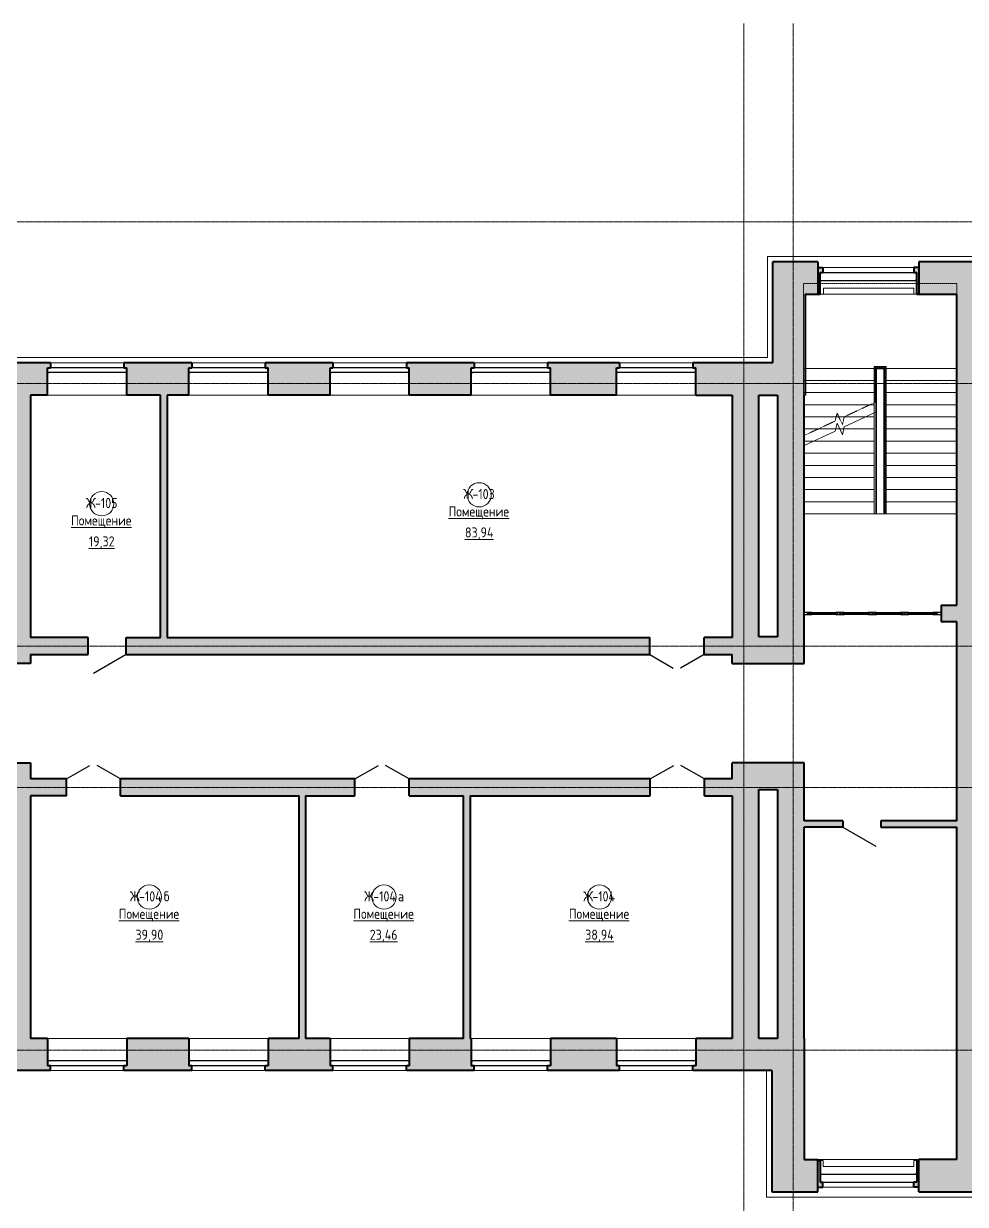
# Model space of a CAD drawing. Header units: millimetres. Extents: x -13853 to 411335, y -23261 to 161252.
# Drawn here: x 336429 to 359739, y 124505 to 153732 of the extents above; entities that cross this region are included whole.
import ezdxf

# ---------------------------------------------------------------- set-up
doc = ezdxf.new("R2010")
doc.units = ezdxf.units.MM
doc.linetypes.add('ADSK_Линия сетки', pattern=[21, 12, -3, 3, -3])
doc.linetypes.add('ADSK_Сверху', pattern=[4.5, 3, -1.5])
for name, color, linetype, lineweight in [('Двери', 7, 'Continuous', 18), ('Каркас_Импост', 7, 'Continuous', 30), ('Лестницы', 7, 'Continuous', 18), ('Марки помещений', 7, 'Continuous', 18), ('Ограждение', 7, 'Continuous', 18), ('Окна', 7, 'Continuous', 18), ('Оси', 7, 'Continuous', 9), ('Остекление', 7, 'Continuous', 30), ('Панель', 7, 'Continuous', 30), ('Перекрытия', 7, 'Continuous', 18), ('Поручни', 7, 'Continuous', 18), ('Стены', 7, 'Continuous', 18), ('Стены разрез', 7, 'Continuous', 40)]:
    doc.layers.add(name, color=color, linetype=linetype, lineweight=lineweight)
doc.styles.add('GOST Common_1', font='GOST Common.ttf', dxfattribs={"width": 0.9, "height": 250})

# ---------------------------------------------------------------- blocks, each defined once
blk = doc.blocks.new('Ограждение - Ограждение-578074-001_Весь этаж')
at = {"layer": 'Ограждение', "linetype": 'ADSK_Сверху'}
for p, q in [((357478, 145248), (357779, 145248)), ((357478, 145198), (357478, 145248)), ((357478, 144344), (357478, 145198)), ((357483, 145243), (357774, 145243)), ((357483, 145198), (357483, 145243)), ((357483, 144347), (357483, 145198)), ((357508, 145218), (357749, 145218)), ((357508, 144358), (357508, 145218)), ((357523, 145203), (357734, 145203)), ((357523, 144365), (357523, 145203)), ((357528, 145198), (357729, 145198)), ((357528, 144368), (357528, 145198)), ((357538, 145188), (357719, 145188)), ((357538, 144368), (357538, 145188)), ((357719, 145188), (357719, 141598)), ((357729, 145198), (357729, 141598)), ((357734, 145203), (357734, 141598)), ((357749, 145218), (357749, 141598)), ((357774, 145243), (357774, 141598)), ((357779, 145248), (357779, 141598)), ((357749, 141598), (357719, 141598)), ((357779, 141598), (357729, 141598)), ((357774, 141598), (357734, 141598))]:
    blk.add_line(p, q, dxfattribs=at)
at = {"layer": 'Поручни'}
for p, q in [((357483, 144097), (357478, 144094)), ((357478, 141598), (357478, 144094)), ((357523, 144115), (357483, 144097)), ((357523, 144115), (357483, 144097)), ((357523, 144115), (357483, 144097)), ((357483, 141598), (357483, 144097)), ((357528, 144118), (357523, 144115)), ((357529, 144118), (357523, 144115)), ((357529, 144118), (357523, 144115)), ((357523, 141598), (357523, 144115)), ((357528, 144115), (357528, 144118)), ((357538, 144118), (357529, 144118)), ((357538, 144118), (357529, 144118)), ((357538, 141598), (357538, 144118)), ((357483, 141598), (357478, 141598)), ((357523, 141598), (357483, 141598)), ((357538, 141598), (357523, 141598))]:
    blk.add_line(p, q, dxfattribs=at)
blk = doc.blocks.new('Ограждение - Ограждение-578101-001_Весь этаж')
at = {"layer": 'Поручни'}
for p, q in [((357478, 145248), (357779, 145248)), ((357478, 145198), (357478, 145248)), ((357478, 144094), (357478, 145198)), ((357483, 145243), (357774, 145243)), ((357483, 145198), (357483, 145243)), ((357483, 144097), (357483, 145198)), ((357508, 145201), (357508, 145218)), ((357523, 145203), (357734, 145203)), ((357523, 144115), (357523, 145203)), ((357538, 145188), (357719, 145188)), ((357538, 144118), (357538, 145188)), ((357719, 145188), (357719, 141598)), ((357734, 145203), (357734, 141598)), ((357774, 145243), (357774, 141598)), ((357779, 145248), (357779, 141598)), ((357734, 141598), (357719, 141598)), ((357774, 141598), (357734, 141598)), ((357779, 141598), (357774, 141598))]:
    blk.add_line(p, q, dxfattribs=at)
blk = doc.blocks.new('ИРНИТУ_Дверь_Однопольная_ДеревяннаяВнутренняя_филенчатая - 900х2080 без верха-1341272-001_Весь этаж')
at = {"layer": 'Панель'}
blk.add_line((-470, -80), (344, -550), dxfattribs=at)
blk = doc.blocks.new('AC_Дверь_Двупольная_ДеревяннаяВнутренняя_филенчатая - 1300х3000 _с верхней филенкой_-1358584-001_Весь этаж')
at = {"layer": 'Панель'}
for p, q in [((-670, -210), (-90, -545)), ((670, -210), (90, -545))]:
    blk.add_line(p, q, dxfattribs=at)
blk = doc.blocks.new('AC_Дверь_Двупольная_ДеревяннаяВнутренняя_филенчатая - 1300х3000 _с верхней филенкой_-1354453-001_Весь этаж')
at = {"layer": 'Панель'}
for p, q in [((-670, 210), (-90, 545)), ((670, 210), (90, 545))]:
    blk.add_line(p, q, dxfattribs=at)
blk = doc.blocks.new('ИРНИТУ_Дверь_Однопольная_ДеревяннаяВнутренняя_филенчатая - 900х2080 без верха-1341253-001_Весь этаж')
at = {"layer": 'Панель'}
blk.add_line((-470, 210), (344, 680), dxfattribs=at)
blk = doc.blocks.new('ИРНИТУ-Окно-ГОСТ23166-99_4_2_Створки - 1920 x 2350-678678-001_Весь этаж')
at = {"layer": 'Каркас_Импост'}
for p, q in [((-1018.1, -160), (941.9, -160)), ((-1018.1, -280), (-1018.1, -160)), ((-1018.1, -160), (-983.1, -160)), ((-1018.1, -280), (941.9, -280)), ((-1018.1, -280), (-983.1, -280)), ((941.9, -160), (906.9, -160)), ((941.9, -280), (906.9, -280)), ((941.9, -280), (941.9, -160))]:
    blk.add_line(p, q, dxfattribs=at)
blk = doc.blocks.new('ИРНИТУ-Окно-ГОСТ23166-99_4_2_Створки - 1920 x 2350-580180-001_Весь этаж')
at = {"layer": 'Каркас_Импост'}
for p, q in [((-1018.1, 280), (941.9, 280)), ((-1018.1, 280), (-1018.1, 160)), ((-1018.1, 280), (-983.1, 280)), ((-1018.1, 160), (941.9, 160)), ((-1018.1, 160), (-983.1, 160)), ((941.9, 280), (906.9, 280)), ((941.9, 160), (906.9, 160)), ((941.9, 280), (941.9, 160))]:
    blk.add_line(p, q, dxfattribs=at)
blk = doc.blocks.new('ИРНИТУ-Окно-ГОСТ23166-99_6_3_Створки - 2350 x 2350-686478-001_Весь этаж')
at = {"layer": 'Каркас_Импост'}
for p, q in [((-1233.1, 210), (1156.9, 210)), ((-1233.1, 210), (-1233.1, 10)), ((-1233.1, 210), (-1198.1, 210)), ((-1233.1, 10), (1156.9, 10)), ((-1233.1, 10), (-1198.1, 10)), ((1156.9, 210), (1121.9, 210)), ((1156.9, 10), (1121.9, 10)), ((1156.9, 210), (1156.9, 10))]:
    blk.add_line(p, q, dxfattribs=at)
blk = doc.blocks.new('ИРНИТУ-Окно-ГОСТ23166-99_6_3_Створки - 2350 x 2350-686480-001_Весь этаж')
at = {"layer": 'Каркас_Импост'}
for p, q in [((-1233.1, -10), (1156.9, -10)), ((-1233.1, -210), (-1233.1, -10)), ((-1233.1, -10), (-1198.1, -10)), ((-1233.1, -210), (1156.9, -210)), ((-1233.1, -210), (-1198.1, -210)), ((1156.9, -10), (1121.9, -10)), ((1156.9, -210), (1121.9, -210)), ((1156.9, -210), (1156.9, -10))]:
    blk.add_line(p, q, dxfattribs=at)
blk = doc.blocks.new('Противодымная перегородка Тип1 - Противодымная перегородка Тип1-1290876-001_Весь этаж')
at = {"layer": 'Каркас_Импост'}
for p, q in [((-1605, 25), (-1705, 25)), ((-1705, 25), (-1705, -25)), ((-1605, 10), (-1605, 25)), ((-1495, 25), (-1595, 25)), ((-1595, 25), (-1595, 10)), ((-1495, 10), (-1495, 25)), ((-805, 25), (-905, 25)), ((-905, 25), (-905, 10)), ((-805, -25), (-805, 25)), ((-695, 25), (-795, 25)), ((-795, 25), (-795, -25)), ((-695, 10), (-695, 25)), ((-5, 25), (-105, 25)), ((-105, 25), (-105, 10)), ((-5, -25), (-5, 25)), ((105, 25), (5, 25)), ((5, 25), (5, -25)), ((105, 10), (105, 25)), ((795, 25), (695, 25)), ((695, 25), (695, 10)), ((795, -25), (795, 25)), ((905, 25), (805, 25)), ((805, 25), (805, -25)), ((905, 10), (905, 25)), ((1595, 25), (1495, 25)), ((1495, 25), (1495, 10)), ((1595, 10), (1595, 25)), ((1705, 25), (1605, 25)), ((1605, 25), (1605, 10)), ((1705, -25), (1705, 25)), ((-1705, -25), (-1605, -25)), ((-1605, -25), (-1605, -10)), ((-1595, -10), (-1595, -25)), ((-1595, -25), (-1495, -25)), ((-1495, -25), (-1495, -10)), ((-905, -10), (-905, -25)), ((-905, -25), (-805, -25)), ((-795, -25), (-695, -25)), ((-695, -25), (-695, -10)), ((-105, -10), (-105, -25)), ((-105, -25), (-5, -25)), ((5, -25), (105, -25)), ((105, -25), (105, -10)), ((695, -10), (695, -25)), ((695, -25), (795, -25)), ((805, -25), (905, -25)), ((905, -25), (905, -10)), ((1495, -10), (1495, -25)), ((1495, -25), (1595, -25)), ((1595, -25), (1595, -10)), ((1605, -10), (1605, -25)), ((1605, -25), (1705, -25))]:
    blk.add_line(p, q, dxfattribs=at)
at = {"layer": 'Каркас_Импост', "lineweight": 18}
for p, q in [((-1495, 25), (-905, 25)), ((-695, 25), (-105, 25)), ((105, 25), (695, 25)), ((905, 25), (1495, 25)), ((-905, -25), (-1495, -25)), ((-105, -25), (-695, -25)), ((695, -25), (105, -25)), ((1495, -25), (905, -25))]:
    blk.add_line(p, q, dxfattribs=at)
at = {"layer": 'Остекление', "lineweight": 18}
for p, q in [((-1605, 10), (-852.5, 10)), ((-1605, 10), (-1605, -10)), ((-852.5, -10), (-852.5, 10)), ((-752.5, 10), (-50, 10)), ((-752.5, 10), (-752.5, -10)), ((-50, -10), (-50, 10)), ((50, 10), (752.5, 10)), ((50, 10), (50, -10)), ((752.5, -10), (752.5, 10)), ((852.5, 10), (1605, 10)), ((852.5, 10), (852.5, -10)), ((1605, -10), (1605, 10)), ((-852.5, -10), (-1605, -10)), ((-50, -10), (-752.5, -10)), ((752.5, -10), (50, -10)), ((1605, -10), (852.5, -10))]:
    blk.add_line(p, q, dxfattribs=at)
blk = doc.blocks.new('ADSK_Марка_Помещение - Номер Имя Площадь Площадь проемов-115235-001_Весь этаж')
at = {"layer": 'Марки помещений'}
blk.add_circle((0, 0), 3, dxfattribs=at)

msp = doc.modelspace()

# ---------------------------------------------------------------- hatches: boundary and pattern name
at = {"layer": 'Стены'}
h = msp.add_hatch(color=256, dxfattribs=at)
h.paths.add_polyline_path([(354969, 147035), (356089, 147035), (356089, 147835), (354969, 147835), (354969, 147580)], flags=0)
h.paths.add_polyline_path([(359529, 147035), (360589, 147035), (360589, 147835), (358589, 147835), (358589, 147035), (359091, 147035)], flags=0)
h.paths.add_polyline_path([(363089, 147035), (364789, 147035), (364789, 147835), (363089, 147835), (363089, 147580)], flags=0)
h.paths.add_polyline_path([(367289, 147035), (369289, 147035), (369289, 147835), (367289, 147835), (367289, 147580)], flags=0)
h.paths.add_polyline_path([(372689, 147035), (372689, 147835), (371789, 147835), (371789, 147035)], flags=0)
h = msp.add_hatch(color=256, dxfattribs=at)
h.paths.add_polyline_path([(356089, 147035), (356144, 147035), (356144, 147575), (356214, 147575), (356214, 147695), (356089, 147695), (356089, 147580)], flags=0)
h.paths.add_polyline_path([(358534, 147035), (358589, 147035), (358589, 147695), (358464, 147695), (358464, 147575), (358534, 147575)], flags=0)
for points in [[(355089, 144535), (355769, 144535), (355769, 147035), (354969, 147035), (354969, 144535)], [(359949, 125615), (359949, 147035), (359529, 147035), (359529, 125615)], [(336599, 137895), (336599, 144535), (335919, 144535), (335919, 137895)], [(339979, 138535), (339979, 144535), (339819, 144535), (339819, 138535)], [(354629, 138555), (354629, 144535), (353969, 144535), (353969, 138555)], [(355749, 138555), (355749, 144535), (355089, 144535), (355089, 138555)], [(359529, 138921), (359529, 139341), (359139, 139341), (359139, 138921)], [(355749, 137895), (355749, 138555), (353969, 138555), (353969, 137895)], [(336599, 128615), (336599, 135435), (335919, 135435), (335919, 128615)], [(355749, 134775), (355749, 135435), (353969, 135435), (353969, 134775), (355089, 134775)], [(353969, 128615), (354629, 128615), (354629, 134775), (353969, 134775), (353969, 128930)], [(355089, 128615), (355749, 128615), (355749, 134775), (355089, 134775), (355089, 128930)], [(343409, 128615), (343409, 134615), (343249, 134615), (343249, 128615)], [(347479, 128615), (347479, 134615), (347319, 134615), (347319, 128615)], [(354949, 124815), (355749, 124815), (355749, 128615), (354949, 128615), (354949, 125821)]]:
    msp.add_hatch(color=256, dxfattribs=at).paths.add_polyline_path(points, flags=0)
h = msp.add_hatch(color=256, dxfattribs=at)
h.paths.add_polyline_path([(273869, 144535), (275309, 144535), (275309, 145215), (275379, 145215), (275379, 145335), (273509, 145335), (273509, 144535)], flags=0)
h.paths.add_polyline_path([(278879, 144535), (278879, 145215), (278949, 145215), (278949, 145335), (277199, 145335), (277199, 145215), (277269, 145215), (277269, 144535)], flags=0)
h.paths.add_polyline_path([(280839, 144535), (282449, 144535), (282449, 145215), (282519, 145215), (282519, 145335), (280769, 145335), (280769, 145215), (280839, 145215)], flags=0)
h.paths.add_polyline_path([(287979, 144535), (289589, 144535), (289589, 145215), (289659, 145215), (289659, 145335), (287909, 145335), (287909, 145215), (287979, 145215)], flags=0)
h.paths.add_polyline_path([(285104, 144535), (286019, 144535), (286019, 145215), (286089, 145215), (286089, 145335), (284339, 145335), (284339, 145215), (284409, 145215), (284409, 144535), (284944, 144535)], flags=0)
h.paths.add_polyline_path([(293385, 144535), (293385, 145215), (293455, 145215), (293455, 145335), (291479, 145335), (291479, 145215), (291549, 145215), (291549, 144535), (292579, 144535)], flags=0)
h.paths.add_polyline_path([(295345, 144535), (296947, 144535), (296947, 145215), (297017, 145215), (297017, 145335), (295275, 145335), (295275, 145215), (295345, 145215)], flags=0)
h.paths.add_polyline_path([(298907, 144535), (300552, 144535), (300552, 145215), (300622, 145215), (300622, 145335), (298837, 145335), (298837, 145215), (298907, 145215)], flags=0)
h.paths.add_polyline_path([(302512, 144535), (304357, 144535), (304357, 145215), (304427, 145215), (304427, 145335), (302442, 145335), (302442, 145215), (302512, 145215)], flags=0)
h.paths.add_polyline_path([(309612, 144535), (312457, 144535), (312457, 145215), (312527, 145215), (312527, 145335), (309542, 145335), (309542, 145215), (309612, 145215)], flags=0)
h.paths.add_polyline_path([(307652, 144535), (307652, 145215), (307722, 145215), (307722, 145335), (306247, 145335), (306247, 145215), (306317, 145215), (306317, 144535), (306593, 144535)], flags=0)
h.paths.add_polyline_path([(316749, 144535), (319347, 144535), (319347, 145215), (319417, 145215), (319417, 145335), (316267, 145335), (316267, 145215), (316337, 145215), (316337, 144535)], flags=0)
h.paths.add_polyline_path([(321307, 144535), (322843, 144535), (322843, 145215), (322913, 145215), (322913, 145335), (321237, 145335), (321237, 145215), (321307, 145215)], flags=0)
h.paths.add_polyline_path([(326438, 144535), (326438, 145215), (326508, 145215), (326508, 145335), (324733, 145335), (324733, 145215), (324803, 145215), (324803, 144535)], flags=0)
h.paths.add_polyline_path([(328398, 144535), (329833, 144535), (329833, 145215), (329903, 145215), (329903, 145335), (328328, 145335), (328328, 145215), (328398, 145215)], flags=0)
h.paths.add_polyline_path([(331793, 144535), (333328, 144535), (333328, 145215), (333398, 145215), (333398, 145335), (331723, 145335), (331723, 145215), (331793, 145215)], flags=0)
h.paths.add_polyline_path([(339819, 144535), (340519, 144535), (340519, 145215), (340589, 145215), (340589, 145335), (338913, 145335), (338913, 145215), (338983, 145215), (338983, 144535)], flags=0)
h.paths.add_polyline_path([(335883, 144535), (337023, 144535), (337023, 145215), (337093, 145215), (337093, 145335), (335218, 145335), (335218, 145215), (335288, 145215), (335288, 144535)], flags=0)
h.paths.add_polyline_path([(344014, 144535), (344014, 145215), (344084, 145215), (344084, 145335), (342409, 145335), (342409, 145215), (342479, 145215), (342479, 144535)], flags=0)
h.paths.add_polyline_path([(345974, 144535), (347509, 144535), (347509, 145215), (347579, 145215), (347579, 145335), (345904, 145335), (345904, 145215), (345974, 145215)], flags=0)
h.paths.add_polyline_path([(351104, 144535), (351104, 145215), (351174, 145215), (351174, 145335), (349399, 145335), (349399, 145215), (349469, 145215), (349469, 144535), (350652, 144535)], flags=0)
h.paths.add_polyline_path([(354969, 144535), (354969, 145335), (352994, 145335), (352994, 145215), (353064, 145215), (353064, 144535), (354871, 144535)], flags=0)
h = msp.add_hatch(color=256, dxfattribs=at)
h.paths.add_polyline_path([(340103, 138115), (351929, 138115), (351929, 138535), (338969, 138535), (338969, 138115)], flags=0)
h.paths.add_polyline_path([(336599, 138115), (338029, 138115), (338029, 138535), (336599, 138535)], flags=0)
h.paths.add_polyline_path([(353969, 138115), (353969, 138535), (353269, 138535), (353269, 138115)], flags=0)
h = msp.add_hatch(color=256, dxfattribs=at)
h.paths.add_polyline_path([(337489, 134615), (337489, 135035), (336599, 135035), (336599, 134615)], flags=0)
h.paths.add_polyline_path([(338829, 134615), (344629, 134615), (344629, 135035), (338829, 135035)], flags=0)
h.paths.add_polyline_path([(347479, 134615), (351939, 134615), (351939, 135035), (345969, 135035), (345969, 134615), (347319, 134615)], flags=0)
h.paths.add_polyline_path([(353969, 134615), (353969, 135035), (353279, 135035), (353279, 134615)], flags=0)
h = msp.add_hatch(color=256, dxfattribs=at)
h.paths.add_polyline_path([(356709, 133840), (356709, 134000), (355749, 134000), (355749, 133840)], flags=0)
h.paths.add_polyline_path([(357649, 133840), (359529, 133840), (359529, 134000), (357649, 134000)], flags=0)
h = msp.add_hatch(color=256, dxfattribs=at)
h.paths.add_polyline_path([(273619, 127815), (275839, 127815), (275839, 127935), (275769, 127935), (275769, 128615), (273619, 128615)], flags=0)
h.paths.add_polyline_path([(276739, 127815), (277334, 127815), (277334, 127935), (277264, 127935), (277264, 128615), (276809, 128615), (276809, 127935), (276739, 127935)], flags=0)
h.paths.add_polyline_path([(278234, 127815), (281729, 127815), (281729, 127935), (281659, 127935), (281659, 128615), (278304, 128615), (278304, 127935), (278234, 127935)], flags=0)
h.paths.add_polyline_path([(283267, 127815), (283267, 127935), (283197, 127935), (283197, 128615), (282699, 128615), (282699, 127935), (282629, 127935), (282629, 127815)], flags=0)
h.paths.add_polyline_path([(284167, 127815), (286089, 127815), (286089, 127935), (286019, 127935), (286019, 128615), (284237, 128615), (284237, 127935), (284167, 127935)], flags=0)
h.paths.add_polyline_path([(287909, 127815), (289659, 127815), (289659, 127935), (289589, 127935), (289589, 128615), (287979, 128615), (287979, 127935), (287909, 127935)], flags=0)
h.paths.add_polyline_path([(293455, 127815), (293455, 127935), (293385, 127935), (293385, 128615), (291549, 128615), (291549, 127935), (291479, 127935), (291479, 127815)], flags=0)
h.paths.add_polyline_path([(295275, 127815), (297017, 127815), (297017, 127935), (296947, 127935), (296947, 128615), (295345, 128615), (295345, 127935), (295275, 127935)], flags=0)
h.paths.add_polyline_path([(298837, 127815), (300622, 127815), (300622, 127935), (300552, 127935), (300552, 128615), (298907, 128615), (298907, 127935), (298837, 127935)], flags=0)
h.paths.add_polyline_path([(306247, 127815), (307722, 127815), (307722, 127935), (307652, 127935), (307652, 128615), (306317, 128615), (306317, 127935), (306247, 127935)], flags=0)
h.paths.add_polyline_path([(302442, 127815), (304427, 127815), (304427, 127935), (304357, 127935), (304357, 128615), (302512, 128615), (302512, 127935), (302442, 127935)], flags=0)
h.paths.add_polyline_path([(311168, 127815), (311168, 127935), (311098, 127935), (311098, 128615), (309612, 128615), (309612, 127935), (309542, 127935), (309542, 127815)], flags=0)
h.paths.add_polyline_path([(313038, 127815), (314097, 127815), (314097, 128615), (313038, 128615)], flags=0)
h.paths.add_polyline_path([(315967, 127815), (319417, 127815), (319417, 127935), (319347, 127935), (319347, 128615), (316037, 128615), (316037, 127935), (315967, 127935)], flags=0)
h.paths.add_polyline_path([(322913, 127815), (322913, 127935), (322843, 127935), (322843, 128615), (321307, 128615), (321307, 127935), (321237, 127935), (321237, 127815)], flags=0)
h.paths.add_polyline_path([(328328, 127815), (329903, 127815), (329903, 127935), (329833, 127935), (329833, 128615), (328398, 128615), (328398, 127935), (328328, 127935)], flags=0)
h.paths.add_polyline_path([(324733, 127815), (326508, 127815), (326508, 127935), (326438, 127935), (326438, 128615), (324803, 128615), (324803, 127935), (324733, 127935)], flags=0)
h.paths.add_polyline_path([(333398, 127815), (333398, 127935), (333328, 127935), (333328, 128615), (331793, 128615), (331793, 127935), (331723, 127935), (331723, 127815)], flags=0)
h.paths.add_polyline_path([(337093, 127815), (337093, 127935), (337023, 127935), (337023, 128615), (335288, 128615), (335288, 127935), (335218, 127935), (335218, 127815)], flags=0)
h.paths.add_polyline_path([(338913, 127815), (340589, 127815), (340589, 127935), (340519, 127935), (340519, 128615), (338983, 128615), (338983, 127935), (338913, 127935)], flags=0)
h.paths.add_polyline_path([(344084, 127815), (344084, 127935), (344014, 127935), (344014, 128615), (342479, 128615), (342479, 127935), (342409, 127935), (342409, 127815)], flags=0)
h.paths.add_polyline_path([(345904, 127815), (347579, 127815), (347579, 127935), (347509, 127935), (347509, 128615), (345974, 128615), (345974, 127935), (345904, 127935)], flags=0)
h.paths.add_polyline_path([(351174, 127815), (351174, 127935), (351104, 127935), (351104, 128615), (349469, 128615), (349469, 127935), (349399, 127935), (349399, 127815)], flags=0)
h.paths.add_polyline_path([(352994, 127815), (354949, 127815), (354949, 128615), (353064, 128615), (353064, 127935), (352994, 127935)], flags=0)
h = msp.add_hatch(color=256, dxfattribs=at)
h.paths.add_polyline_path([(355749, 124815), (356089, 124815), (356089, 125615), (355749, 125615)], flags=0)
h.paths.add_polyline_path([(358589, 124815), (360589, 124815), (360589, 125615), (358589, 125615)], flags=0)
h.paths.add_polyline_path([(363089, 124815), (364789, 124815), (364789, 125615), (363089, 125615)], flags=0)
h.paths.add_polyline_path([(369289, 124815), (369289, 125615), (367289, 125615), (367289, 124815)], flags=0)
h.paths.add_polyline_path([(371789, 124815), (373489, 124815), (373489, 125615), (371789, 125615)], flags=0)
h = msp.add_hatch(color=256, dxfattribs=at)
h.paths.add_polyline_path([(358464, 124935), (358589, 124935), (358589, 125595), (358534, 125595), (358534, 125055), (358464, 125055)], flags=0)
h.paths.add_polyline_path([(356089, 124935), (356214, 124935), (356214, 125055), (356144, 125055), (356144, 125595), (356089, 125595)], flags=0)

# ---------------------------------------------------------------- linework, layer by layer
at = {"layer": 'Лестницы', "linetype": 'ADSK_Сверху'}
for p, q in [((355729, 147301), (355729, 145198)), ((359529, 147301), (355729, 147301)), ((359529, 145198), (359529, 147301)), ((355729, 145198), (357529, 145198)), ((355729, 143761), (355729, 145198)), ((355729, 145198), (357529, 145198)), ((355769, 145198), (357478, 145198)), ((357529, 145198), (357729, 145198)), ((357529, 144368), (357529, 145198)), ((359529, 145198), (357729, 145198)), ((357729, 145198), (357729, 141598)), ((359529, 145198), (357729, 145198)), ((359529, 145198), (357779, 145198)), ((359529, 145198), (359529, 141598)), ((355729, 144898), (357529, 144898)), ((355729, 144898), (357529, 144898)), ((355769, 144898), (357478, 144898)), ((359529, 144898), (357729, 144898)), ((359529, 144898), (357729, 144898)), ((359529, 144898), (357779, 144898)), ((355729, 144598), (357529, 144598)), ((355729, 144598), (357529, 144598)), ((355769, 144598), (357478, 144598)), ((359529, 144598), (357729, 144598)), ((359529, 144598), (357729, 144598)), ((359529, 144598), (357779, 144598)), ((355729, 144298), (357379, 144298)), ((355729, 144298), (357379, 144298)), ((355749, 144298), (357478, 144298)), ((356563, 144090), (356515, 143895)), ((356695, 143806), (356563, 144090)), ((357529, 144368), (356742, 144001)), ((359529, 144298), (357729, 144298)), ((359529, 144298), (357729, 144298)), ((359529, 144298), (357779, 144298)), ((355729, 143998), (356540, 143998)), ((355729, 143998), (356540, 143998)), ((356515, 143895), (355729, 143528)), ((355749, 143998), (357272, 143998)), ((356605, 143998), (356741, 143998)), ((356605, 143998), (356741, 143998)), ((356742, 144001), (356695, 143806)), ((357272, 143998), (357478, 143998)), ((359529, 143998), (357729, 143998)), ((359529, 143998), (357729, 143998)), ((359529, 143998), (357779, 143998)), ((355749, 143698), (356092, 143698)), ((355749, 143698), (356092, 143698)), ((355749, 143698), (356528, 143698)), ((356528, 143698), (356629, 143698)), ((356629, 143698), (356729, 143698)), ((356729, 143698), (357478, 143698)), ((359529, 143698), (357729, 143698)), ((359529, 143698), (357729, 143698)), ((359529, 143698), (357779, 143698)), ((355749, 143398), (355985, 143398)), ((355985, 143398), (357478, 143398)), ((359529, 143398), (357729, 143398)), ((359529, 143398), (357729, 143398)), ((359529, 143398), (357779, 143398)), ((355749, 143098), (357478, 143098)), ((359529, 143098), (357729, 143098)), ((359529, 143098), (357729, 143098)), ((359529, 143098), (357779, 143098)), ((355749, 142798), (357478, 142798)), ((359529, 142798), (357729, 142798)), ((359529, 142798), (357729, 142798)), ((359529, 142798), (357779, 142798)), ((355749, 142498), (357478, 142498)), ((359529, 142498), (357729, 142498)), ((359529, 142498), (357729, 142498)), ((359529, 142498), (357779, 142498)), ((355749, 142198), (357478, 142198)), ((359529, 142198), (357729, 142198)), ((359529, 142198), (357729, 142198)), ((359529, 142198), (357779, 142198)), ((355749, 141898), (357478, 141898)), ((359529, 141898), (357729, 141898)), ((359529, 141898), (357729, 141898)), ((359529, 141898), (357779, 141898)), ((355749, 141598), (357478, 141598)), ((359529, 141598), (357729, 141598))]:
    msp.add_line(p, q, dxfattribs=at)
at = {"layer": 'Лестницы'}
for p, q in [((355769, 145198), (357478, 145198)), ((359529, 145198), (357779, 145198)), ((355769, 144898), (357478, 144898)), ((359529, 144898), (357779, 144898)), ((355769, 144598), (357478, 144598)), ((359529, 144598), (357779, 144598)), ((355749, 144298), (357478, 144298)), ((357483, 144097), (356742, 143751)), ((357529, 144118), (357523, 144115)), ((357529, 144115), (357529, 144118)), ((359529, 144298), (357779, 144298)), ((355749, 143998), (357272, 143998)), ((356563, 143840), (356515, 143645)), ((356695, 143556), (356563, 143840)), ((357272, 143998), (357478, 143998)), ((359529, 143998), (357779, 143998)), ((356515, 143645), (355729, 143278)), ((355749, 143698), (356528, 143698)), ((356528, 143698), (356629, 143698)), ((356629, 143698), (356729, 143698)), ((356742, 143751), (356695, 143556)), ((356729, 143698), (357478, 143698)), ((359529, 143698), (357779, 143698)), ((355749, 143398), (355985, 143398)), ((355985, 143398), (357478, 143398)), ((359529, 143398), (357779, 143398)), ((355749, 143098), (357478, 143098)), ((359529, 143098), (357779, 143098)), ((355749, 142798), (357478, 142798)), ((359529, 142798), (357779, 142798)), ((355749, 142498), (357478, 142498)), ((359529, 142498), (357779, 142498)), ((355749, 142198), (357478, 142198)), ((359529, 142198), (357779, 142198)), ((355749, 141898), (357478, 141898)), ((359529, 141898), (357779, 141898)), ((355749, 141598), (357478, 141598)), ((359529, 141598), (357779, 141598))]:
    msp.add_line(p, q, dxfattribs=at)
at = {"layer": 'Оси', "linetype": 'ADSK_Линия сетки'}
for p, q in [((354259, 153732), (354259, -22443)), ((355479, 153732), (355479, -22443)), ((-13035, 148825), (410517, 148825)), ((-13035, 144825), (410517, 144825)), ((-13035, 138325), (410517, 138325)), ((-13035, 134825), (410517, 134825)), ((-13035, 128325), (410517, 128325))]:
    msp.add_line(p, q, dxfattribs=at)
at = {"layer": 'Перекрытия'}
for p, q in [((357719, 141598), (357538, 141598)), ((359529, 141598), (357779, 141598))]:
    msp.add_line(p, q, dxfattribs=at)
at = {"layer": 'Стены'}
for p, q in [((354839, 147965), (373619, 147965)), ((354839, 145465), (354839, 147965)), ((356214, 147695), (358464, 147695)), ((358534, 147035), (356144, 147035)), ((356224, 147035), (356224, 147185)), ((356224, 147185), (358464, 147185)), ((358464, 147185), (358464, 147035)), ((273639, 145465), (354839, 145465)), ((337093, 145335), (338913, 145335)), ((340589, 145335), (342409, 145335)), ((344084, 145335), (345904, 145335)), ((347579, 145335), (349399, 145335)), ((351174, 145335), (352994, 145335)), ((338983, 144535), (337023, 144535)), ((342479, 144535), (340519, 144535)), ((345974, 144535), (344014, 144535)), ((349469, 144535), (347509, 144535)), ((353064, 144535), (351104, 144535)), ((337023, 128615), (338983, 128615)), ((340519, 128615), (342479, 128615)), ((344014, 128615), (345974, 128615)), ((347509, 128615), (349469, 128615)), ((351104, 128615), (353064, 128615)), ((338913, 127815), (337093, 127815)), ((342409, 127815), (340589, 127815)), ((345904, 127815), (344084, 127815)), ((349399, 127815), (347579, 127815)), ((352994, 127815), (351174, 127815)), ((354819, 124685), (354819, 127815)), ((356089, 125615), (358589, 125615)), ((356144, 125595), (356219, 125595)), ((356219, 125445), (356219, 125595)), ((358459, 125445), (356219, 125445)), ((358459, 125595), (358534, 125595)), ((358459, 125595), (358459, 125445)), ((358464, 124935), (356214, 124935)), ((373619, 124685), (354819, 124685))]:
    msp.add_line(p, q, dxfattribs=at)
at = {"layer": 'Стены разрез'}
for p, q in [((356089, 147835), (354969, 147835)), ((354969, 145335), (354969, 147835)), ((356089, 147835), (356089, 147035)), ((356089, 147695), (356214, 147695)), ((356214, 147695), (356214, 147575)), ((358589, 147695), (358464, 147695)), ((358464, 147695), (358464, 147575)), ((360589, 147835), (358589, 147835)), ((358589, 147835), (358589, 147035)), ((356144, 147575), (356214, 147575)), ((356144, 147035), (356144, 147575)), ((358464, 147575), (358534, 147575)), ((358534, 147035), (358534, 147575)), ((355769, 147035), (356144, 147035)), ((355769, 147035), (355769, 144535)), ((358534, 147035), (359529, 147035)), ((359529, 139341), (359529, 147035)), ((337093, 145335), (335218, 145335)), ((337093, 145335), (337093, 145215)), ((340589, 145335), (338913, 145335)), ((338913, 145335), (338913, 145215)), ((340589, 145335), (340589, 145215)), ((344084, 145335), (342409, 145335)), ((342409, 145335), (342409, 145215)), ((344084, 145335), (344084, 145215)), ((347579, 145335), (345904, 145335)), ((345904, 145335), (345904, 145215)), ((347579, 145335), (347579, 145215)), ((351174, 145335), (349399, 145335)), ((349399, 145335), (349399, 145215)), ((351174, 145335), (351174, 145215)), ((354969, 145335), (352994, 145335)), ((352994, 145335), (352994, 145215)), ((337023, 145215), (337093, 145215)), ((337023, 144535), (337023, 145215)), ((338913, 145215), (338983, 145215)), ((338983, 144535), (338983, 145215)), ((340519, 145215), (340589, 145215)), ((340519, 144535), (340519, 145215)), ((342409, 145215), (342479, 145215)), ((342479, 144535), (342479, 145215)), ((344014, 145215), (344084, 145215)), ((344014, 144535), (344014, 145215)), ((345904, 145215), (345974, 145215)), ((345974, 144535), (345974, 145215)), ((347509, 145215), (347579, 145215)), ((347509, 144535), (347509, 145215)), ((349399, 145215), (349469, 145215)), ((349469, 144535), (349469, 145215)), ((351104, 145215), (351174, 145215)), ((351104, 144535), (351104, 145215)), ((352994, 145215), (353064, 145215)), ((353064, 144535), (353064, 145215)), ((337023, 144535), (336599, 144535)), ((336599, 144535), (336599, 138535)), ((339819, 144535), (338983, 144535)), ((339819, 138535), (339819, 144535)), ((340519, 144535), (339979, 144535)), ((339979, 144535), (339979, 138535)), ((344014, 144535), (342479, 144535)), ((347509, 144535), (345974, 144535)), ((351104, 144535), (349469, 144535)), ((353064, 144535), (353969, 144535)), ((353969, 144535), (353969, 138535)), ((354629, 138555), (354629, 144535)), ((354629, 144535), (355089, 144535)), ((355089, 144535), (355089, 138555)), ((355749, 137895), (355749, 144535)), ((355749, 144535), (355769, 144535)), ((359139, 139341), (359529, 139341)), ((359139, 139341), (359139, 138921)), ((359529, 138921), (359139, 138921)), ((359529, 134000), (359529, 138921)), ((338029, 138535), (336599, 138535)), ((338029, 138115), (338029, 138535)), ((338969, 138535), (339819, 138535)), ((338969, 138115), (338969, 138535)), ((339979, 138535), (351929, 138535)), ((351929, 138115), (351929, 138535)), ((353969, 138535), (353269, 138535)), ((353269, 138115), (353269, 138535)), ((355089, 138555), (354629, 138555)), ((336599, 138115), (336599, 137895)), ((336599, 138115), (338029, 138115)), ((338969, 138115), (351929, 138115)), ((353269, 138115), (353969, 138115)), ((353969, 137895), (353969, 138115)), ((336599, 137895), (335919, 137895)), ((353969, 137895), (355749, 137895)), ((335919, 135435), (336599, 135435)), ((336599, 135435), (336599, 135035)), ((355749, 135435), (353969, 135435)), ((353969, 135035), (353969, 135435)), ((355749, 134000), (355749, 135435)), ((337489, 135035), (336599, 135035)), ((337489, 134615), (337489, 135035)), ((344629, 135035), (338829, 135035)), ((338829, 134615), (338829, 135035)), ((344629, 134615), (344629, 135035)), ((351939, 135035), (345969, 135035)), ((345969, 134615), (345969, 135035)), ((351939, 134615), (351939, 135035)), ((353969, 135035), (353279, 135035)), ((353279, 134615), (353279, 135035)), ((354629, 128615), (354629, 134775)), ((354629, 134775), (355089, 134775)), ((355089, 134775), (355089, 128615)), ((336599, 134615), (336599, 128615)), ((337489, 134615), (336599, 134615)), ((338829, 134615), (343249, 134615)), ((343249, 128615), (343249, 134615)), ((343409, 134615), (344629, 134615)), ((343409, 134615), (343409, 128615)), ((345969, 134615), (347319, 134615)), ((347319, 128615), (347319, 134615)), ((347479, 134615), (351939, 134615)), ((347479, 134615), (347479, 128615)), ((353279, 134615), (353969, 134615)), ((353969, 134615), (353969, 128615)), ((356709, 134000), (355749, 134000)), ((356709, 134000), (356709, 133840)), ((359529, 134000), (357649, 134000)), ((357649, 134000), (357649, 133840)), ((355749, 128615), (355749, 133840)), ((356709, 133840), (355749, 133840)), ((357649, 133840), (359529, 133840)), ((359529, 125615), (359529, 133840)), ((337023, 128615), (336599, 128615)), ((337023, 128615), (337023, 127935)), ((340519, 128615), (338983, 128615)), ((338983, 128615), (338983, 127935)), ((340519, 128615), (340519, 127935)), ((343249, 128615), (342479, 128615)), ((342479, 128615), (342479, 127935)), ((344014, 128615), (343409, 128615)), ((344014, 128615), (344014, 127935)), ((347319, 128615), (345974, 128615)), ((345974, 128615), (345974, 127935)), ((347509, 128615), (347479, 128615)), ((347509, 128615), (347509, 127935)), ((351104, 128615), (349469, 128615)), ((349469, 128615), (349469, 127935)), ((351104, 128615), (351104, 127935)), ((353969, 128615), (353064, 128615)), ((353064, 128615), (353064, 127935)), ((355089, 128615), (354629, 128615)), ((355749, 128615), (355749, 125615)), ((337093, 127815), (335218, 127815)), ((337093, 127935), (337023, 127935)), ((337093, 127815), (337093, 127935)), ((338983, 127935), (338913, 127935)), ((338913, 127815), (338913, 127935)), ((340589, 127815), (338913, 127815)), ((340589, 127935), (340519, 127935)), ((340589, 127815), (340589, 127935)), ((342479, 127935), (342409, 127935)), ((342409, 127815), (342409, 127935)), ((344084, 127815), (342409, 127815)), ((344084, 127935), (344014, 127935)), ((344084, 127815), (344084, 127935)), ((345974, 127935), (345904, 127935)), ((345904, 127815), (345904, 127935)), ((347579, 127815), (345904, 127815)), ((347579, 127935), (347509, 127935)), ((347579, 127815), (347579, 127935)), ((349469, 127935), (349399, 127935)), ((349399, 127815), (349399, 127935)), ((351174, 127815), (349399, 127815)), ((351174, 127935), (351104, 127935)), ((351174, 127815), (351174, 127935)), ((353064, 127935), (352994, 127935)), ((352994, 127815), (352994, 127935)), ((354949, 127815), (352994, 127815)), ((354949, 127815), (354949, 124815)), ((355749, 125615), (356089, 125615)), ((356089, 124815), (356089, 125615)), ((356089, 125595), (356144, 125595)), ((356144, 125595), (356144, 125055)), ((358589, 125595), (358534, 125595)), ((358534, 125595), (358534, 125055)), ((359529, 125615), (358589, 125615)), ((358589, 124815), (358589, 125615)), ((354949, 124815), (356089, 124815)), ((356089, 124935), (356214, 124935)), ((356144, 125055), (356214, 125055)), ((356214, 124935), (356214, 125055)), ((358534, 125055), (358464, 125055)), ((358464, 124935), (358464, 125055)), ((358589, 124935), (358464, 124935)), ((358589, 124815), (360589, 124815))]:
    msp.add_line(p, q, dxfattribs=at)

# ---------------------------------------------------------------- block references
at = {"layer": 'Двери', "rotation": 180}
for name, p in [('Противодымная перегородка Тип1 - Противодымная перегородка Тип1-1290876-001_Весь этаж', (357434, 139131)), ('ИРНИТУ_Дверь_Однопольная_ДеревяннаяВнутренняя_филенчатая - 900х2080 без верха-1341253-001_Весь этаж', (338499, 138325)), ('AC_Дверь_Двупольная_ДеревяннаяВнутренняя_филенчатая - 1300х3000 _с верхней филенкой_-1358584-001_Весь этаж', (352609, 134825))]:
    msp.add_blockref(name, p, dxfattribs=at)
at = {"layer": 'Двери'}
for name, p in [('AC_Дверь_Двупольная_ДеревяннаяВнутренняя_филенчатая - 1300х3000 _с верхней филенкой_-1358584-001_Весь этаж', (352599, 138325)), ('AC_Дверь_Двупольная_ДеревяннаяВнутренняя_филенчатая - 1300х3000 _с верхней филенкой_-1354453-001_Весь этаж', (338159, 134825)), ('AC_Дверь_Двупольная_ДеревяннаяВнутренняя_филенчатая - 1300х3000 _с верхней филенкой_-1354453-001_Весь этаж', (345299, 134825)), ('ИРНИТУ_Дверь_Однопольная_ДеревяннаяВнутренняя_филенчатая - 900х2080 без верха-1341272-001_Весь этаж', (357179, 133920))]:
    msp.add_blockref(name, p, dxfattribs=at)
at = {"layer": 'Марки помещений', "xscale": 99.99999999999993, "yscale": 99.99999999999993, "zscale": 99.99999999999993}
for p in [(347705, 142069), (338363, 141847), (339541, 132111), (345348, 132111), (350682, 132111)]:
    msp.add_blockref('ADSK_Марка_Помещение - Номер Имя Площадь Площадь проемов-115235-001_Весь этаж', p, dxfattribs=at)
at = {"layer": 'Ограждение'}
for name in ['Ограждение - Ограждение-578074-001_Весь этаж', 'Ограждение - Ограждение-578101-001_Весь этаж']:
    msp.add_blockref(name, (0, 0), dxfattribs=at)
at = {"layer": 'Окна'}
for name, p in [('ИРНИТУ-Окно-ГОСТ23166-99_6_3_Створки - 2350 x 2350-686478-001_Весь этаж', (357377, 147365)), ('ИРНИТУ-Окно-ГОСТ23166-99_6_3_Створки - 2350 x 2350-686480-001_Весь этаж', (357377, 125265))]:
    msp.add_blockref(name, p, dxfattribs=at)
at = {"layer": 'Окна', "rotation": 180}
for name, p in [('ИРНИТУ-Окно-ГОСТ23166-99_4_2_Створки - 1920 x 2350-678678-001_Весь этаж', (337965, 144935)), ('ИРНИТУ-Окно-ГОСТ23166-99_4_2_Створки - 1920 x 2350-678678-001_Весь этаж', (341461, 144935)), ('ИРНИТУ-Окно-ГОСТ23166-99_4_2_Створки - 1920 x 2350-678678-001_Весь этаж', (344956, 144935)), ('ИРНИТУ-Окно-ГОСТ23166-99_4_2_Створки - 1920 x 2350-678678-001_Весь этаж', (348451, 144935)), ('ИРНИТУ-Окно-ГОСТ23166-99_4_2_Створки - 1920 x 2350-678678-001_Весь этаж', (352046, 144935)), ('ИРНИТУ-Окно-ГОСТ23166-99_4_2_Створки - 1920 x 2350-580180-001_Весь этаж', (337965, 128215)), ('ИРНИТУ-Окно-ГОСТ23166-99_4_2_Створки - 1920 x 2350-580180-001_Весь этаж', (341461, 128215)), ('ИРНИТУ-Окно-ГОСТ23166-99_4_2_Створки - 1920 x 2350-580180-001_Весь этаж', (344956, 128215)), ('ИРНИТУ-Окно-ГОСТ23166-99_4_2_Створки - 1920 x 2350-580180-001_Весь этаж', (348451, 128215)), ('ИРНИТУ-Окно-ГОСТ23166-99_4_2_Створки - 1920 x 2350-580180-001_Весь этаж', (352046, 128215))]:
    msp.add_blockref(name, p, dxfattribs=at)

# ---------------------------------------------------------------- texts
at = {"layer": 'Марки помещений', "lineweight": 9, "char_height": 250, "attachment_point": 1, "style": 'GOST Common_1'}
for s, insert, width in [('\\fGOST Common|b0|i0|c204|p34|;\\W.9;Ж', (347311, 142212), 274.18), ('-103', (347537, 142212), 721.52), ('\\fGOST Common|b0|i0|c204|p34|;\\W.9;Ж', (337969, 141990), 274.18), ('-105', (338195, 141990), 721.52), ('\\LПомещение', (346948, 141781), 1875.95), ('\\LПомещение', (337605, 141559), 1875.95), ('\\L83,94', (347353, 141262), 894.68), ('\\L19,32', (338043, 141040), 815.32), ('\\fGOST Common|b0|i0|c204|p34|;\\W.9;Ж', (339058, 132254), 274.18), ('-104', (339284, 132254), 743.16), ('\\fGOST Common|b0|i0|c204|p34|;\\W.9;б', (339897, 132254), 194.81), ('\\fGOST Common|b0|i0|c204|p34|;\\W.9;Ж', (344856, 132254), 274.18), ('-104', (345082, 132254), 743.16), ('\\fGOST Common|b0|i0|c204|p34|;\\W.9;а', (345695, 132254), 216.46), ('\\fGOST Common|b0|i0|c204|p34|;\\W.9;Ж', (350279, 132254), 274.18), ('-104', (350505, 132254), 743.16), ('\\LПомещение', (338784, 131823), 1875.95), ('\\LПомещение', (344591, 131823), 1875.95), ('\\LПомещение', (349924, 131823), 1875.95), ('\\L39,90', (339198, 131304), 873.04), ('\\L23,46', (344996, 131304), 894.68), ('\\L38,94', (350329, 131304), 894.68)]:
    msp.add_mtext(s, dxfattribs=dict(at, insert=insert, width=width))

doc.saveas('drawing.dxf')
